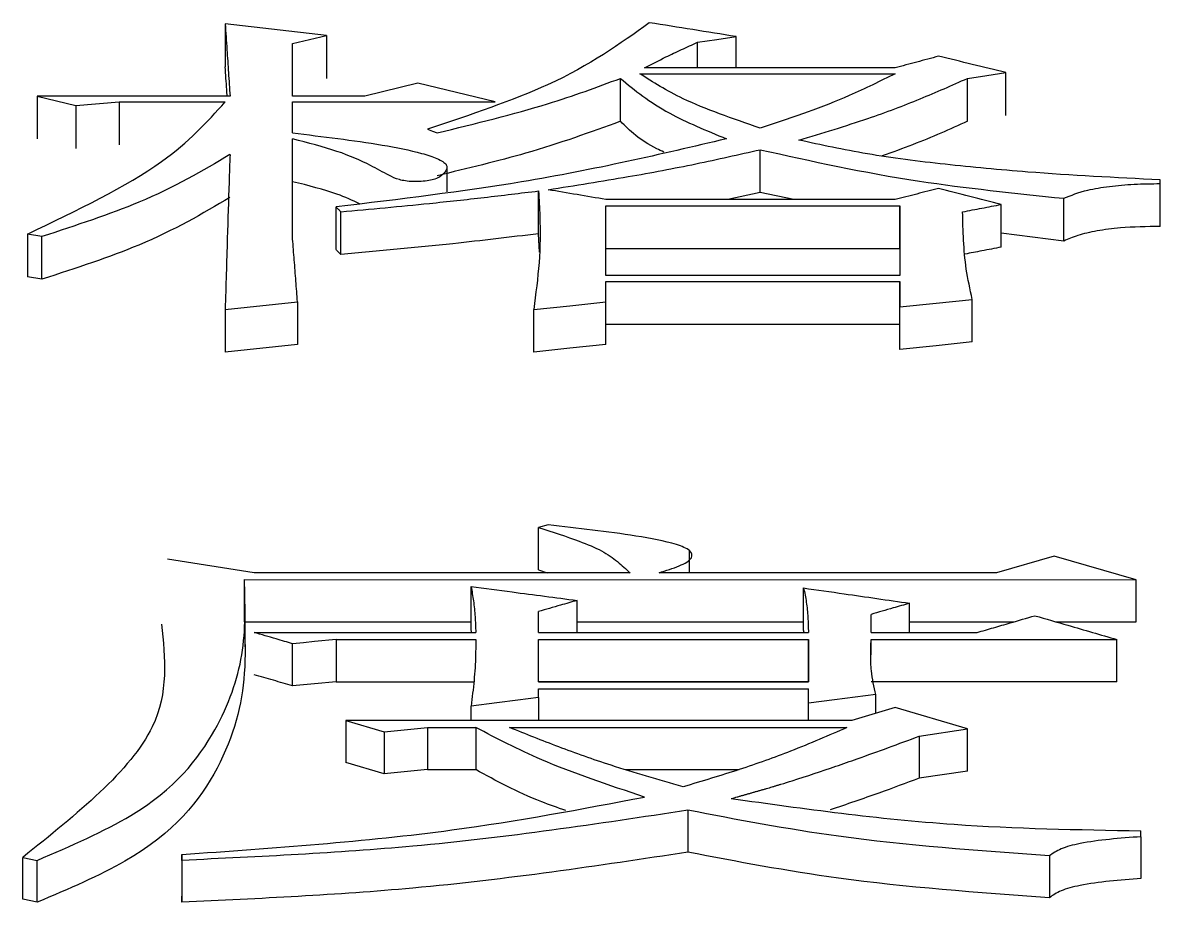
# Model space of a CAD drawing. Header units: millimetres. Extents: x 6533 to 7793, y 6972 to 7863.
# Drawn here: x 6879.183 to 6881.736, y 7321.967 to 7323.942 of the extents above; entities that cross this region are included whole.
import ezdxf

# ---------------------------------------------------------------- set-up
doc = ezdxf.new("R2010")
doc.units = ezdxf.units.MM

msp = doc.modelspace()

# ---------------------------------------------------------------- linework, layer by layer
at = {"color": 7, "linetype": 'Continuous', "lineweight": 25}
for p, q in [((6879.8642, 7323.9135), (6879.637, 7323.9393)), ((6879.637, 7323.9393), (6879.637, 7323.8428)), ((6879.7885, 7323.8953), (6879.8642, 7323.9135)), ((6879.7885, 7323.7773), (6879.7885, 7323.8953)), ((6880.6971, 7323.8406), (6880.6971, 7323.8979)), ((6880.5673, 7323.8274), (6881.1407, 7323.8274)), ((6881.1407, 7323.8405), (6880.5782, 7323.8406)), ((6880.0697, 7323.8064), (6879.9508, 7323.7773)), ((6880.2428, 7323.764), (6880.0697, 7323.8064)), ((6880.5241, 7323.7206), (6880.5241, 7323.8169)), ((6879.2152, 7323.7773), (6879.3017, 7323.7561)), ((6879.6479, 7323.7773), (6879.2152, 7323.7773)), ((6879.9508, 7323.7773), (6879.7885, 7323.7773)), ((6879.3017, 7323.7561), (6879.3991, 7323.7641)), ((6879.3991, 7323.7641), (6879.637, 7323.764)), ((6879.7885, 7323.764), (6880.2428, 7323.764)), ((6879.7885, 7323.6946), (6879.7885, 7323.764)), ((6879.7885, 7323.4563), (6879.7885, 7323.6811)), ((6880.1349, 7323.5621), (6880.1349, 7323.6195)), ((6881.7356, 7323.5807), (6881.7356, 7323.5889)), ((6881.7356, 7323.4847), (6881.7356, 7323.5807)), ((6881.1407, 7323.545), (6880.4916, 7323.545)), ((6880.8378, 7323.5607), (6880.7653, 7323.545)), ((6880.9133, 7323.545), (6880.8378, 7323.5607)), ((6879.8858, 7323.4325), (6879.8858, 7323.5285)), ((6880.4916, 7323.5312), (6881.1515, 7323.5312)), ((6880.4916, 7323.3748), (6880.4916, 7323.5312)), ((6881.1515, 7323.5312), (6881.1515, 7323.3748)), ((6879.2259, 7323.4619), (6879.1935, 7323.4675)), ((6879.1935, 7323.4675), (6879.1935, 7323.3716)), ((6880.3422, 7323.4271), (6880.3402, 7323.4682)), ((6881.5193, 7323.4518), (6881.3786, 7323.4696)), ((6879.2259, 7323.366), (6879.2259, 7323.4619)), ((6880.4916, 7323.4353), (6881.1515, 7323.4353)), ((6879.2259, 7323.366), (6879.1936, 7323.3716)), ((6881.1515, 7323.3748), (6880.4916, 7323.3748)), ((6880.4916, 7323.3607), (6881.1515, 7323.3607)), ((6880.4916, 7323.3152), (6880.4916, 7323.3607)), ((6881.1515, 7323.3607), (6881.1515, 7323.3038)), ((6879.6371, 7323.2981), (6879.7993, 7323.3153)), ((6879.7993, 7323.3153), (6879.7993, 7323.2196)), ((6880.3294, 7323.2025), (6880.3294, 7323.2981)), ((6881.1515, 7323.2082), (6881.1515, 7323.3038)), ((6880.4916, 7323.265), (6881.1515, 7323.265)), ((6881.1515, 7323.2082), (6881.1515, 7323.265)), ((6879.7993, 7323.2196), (6879.6371, 7323.2025)), ((6880.3618, 7322.8147), (6880.3402, 7322.8086)), ((6880.679, 7322.7071), (6880.679, 7322.7569)), ((6879.702, 7322.7071), (6879.5073, 7322.738)), ((6881.4977, 7322.7442), (6881.3679, 7322.7071)), ((6881.6816, 7322.6916), (6881.4977, 7322.7442)), ((6880.5457, 7322.7071), (6879.702, 7322.7071)), ((6880.3402, 7322.7136), (6880.3594, 7322.7071)), ((6881.3679, 7322.7071), (6880.6107, 7322.7071)), ((6879.6803, 7322.6917), (6881.6816, 7322.6916)), ((6879.6803, 7322.5968), (6879.6803, 7322.6917)), ((6879.6821, 7322.5406), (6879.6821, 7322.6363)), ((6880.3402, 7322.573), (6880.3402, 7322.62)), ((6881.0866, 7322.573), (6881.0866, 7322.6138)), ((6879.6821, 7322.5968), (6880.1888, 7322.5968)), ((6879.702, 7322.573), (6880.1996, 7322.573)), ((6880.1902, 7322.573), (6880.1888, 7322.5813)), ((6880.3402, 7322.573), (6880.946, 7322.573)), ((6880.4268, 7322.5968), (6880.9352, 7322.5968)), ((6880.9362, 7322.573), (6880.9352, 7322.5782)), ((6881.0866, 7322.573), (6881.3246, 7322.573)), ((6881.1732, 7322.5968), (6881.4065, 7322.5968)), ((6881.5023, 7322.5968), (6881.6816, 7322.5968)), ((6879.8859, 7322.5573), (6880.1996, 7322.5573)), ((6879.8859, 7322.5573), (6879.8859, 7322.4626)), ((6880.3402, 7322.5573), (6880.946, 7322.5573)), ((6880.3402, 7322.4622), (6880.3402, 7322.5573)), ((6880.946, 7322.4622), (6880.946, 7322.5573)), ((6880.946, 7322.5573), (6880.946, 7322.4626)), ((6881.0866, 7322.5573), (6881.6383, 7322.5573)), ((6881.0866, 7322.5227), (6881.0866, 7322.5573)), ((6879.8859, 7322.4626), (6880.1953, 7322.4626)), ((6880.946, 7322.4626), (6880.3402, 7322.4626)), ((6880.3402, 7322.4622), (6880.946, 7322.4622)), ((6880.3402, 7322.4463), (6880.946, 7322.4463)), ((6880.3402, 7322.4271), (6880.3402, 7322.4463)), ((6880.946, 7322.4143), (6880.946, 7322.4463)), ((6881.6383, 7322.4626), (6881.0866, 7322.4626)), ((6880.3402, 7322.4271), (6880.3402, 7322.3758)), ((6881.0974, 7322.3919), (6881.0974, 7322.4335)), ((6880.1888, 7322.3758), (6880.1888, 7322.4079)), ((6880.946, 7322.3758), (6880.946, 7322.4143)), ((6881.1407, 7322.4047), (6881.0434, 7322.3758)), ((6881.303, 7322.3565), (6881.1407, 7322.4047)), ((6879.9075, 7322.3758), (6879.9941, 7322.35)), ((6881.0434, 7322.3758), (6879.9075, 7322.3758)), ((6879.9941, 7322.35), (6880.0914, 7322.3597)), ((6880.0914, 7322.3597), (6880.1997, 7322.3597)), ((6880.0914, 7322.3597), (6880.0914, 7322.2653)), ((6880.1997, 7322.3597), (6880.1997, 7322.2653)), ((6880.2753, 7322.3597), (6881.0325, 7322.3597)), ((6881.1948, 7322.3403), (6881.303, 7322.3565)), ((6881.1948, 7322.3403), (6881.1948, 7322.2459)), ((6879.9941, 7322.2556), (6879.9075, 7322.2814)), ((6880.0914, 7322.2653), (6879.9941, 7322.2556)), ((6880.0914, 7322.2653), (6880.1997, 7322.2653)), ((6880.5354, 7322.2653), (6880.7904, 7322.2653)), ((6881.303, 7322.262), (6881.1948, 7322.2459)), ((6880.6756, 7322.1741), (6880.6756, 7322.0799)), ((6881.6924, 7322.1146), (6881.6924, 7322.1279)), ((6881.6924, 7322.1146), (6881.6924, 7322.0205)), ((6879.1828, 7322.0682), (6879.2152, 7322.0615)), ((6879.1828, 7321.9741), (6879.1828, 7322.0682)), ((6879.5398, 7322.0615), (6879.5398, 7322.0748)), ((6879.5398, 7322.0748), (6879.5398, 7321.9808)), ((6879.2153, 7321.9675), (6879.2153, 7322.0615)), ((6879.5398, 7322.0615), (6879.5398, 7321.9675)), ((6879.2152, 7321.9675), (6879.1828, 7321.9741)), ((6879.5398, 7321.9675), (6879.5398, 7321.9808))]:
    msp.add_line(p, q, dxfattribs=at)
at = {"color": 7, "linetype": 'Continuous', "lineweight": 25, "flags": 128}
for points in [[(6879.8642, 7323.9135), (6879.8642, 7323.8595), (6879.8642, 7323.817)], [(6880.6971, 7323.8979), (6880.7404, 7323.9044), (6880.7837, 7323.9109)], [(6880.7837, 7323.8406), (6880.7837, 7323.8684), (6880.7837, 7323.9109)], [(6881.3029, 7323.8169), (6881.3462, 7323.8235), (6881.3894, 7323.8301)], [(6881.3894, 7323.7337), (6881.3894, 7323.7877), (6881.3894, 7323.8301)], [(6881.3029, 7323.7206), (6881.3029, 7323.7745), (6881.3029, 7323.8169)], [(6879.2152, 7323.7773), (6879.2152, 7323.7234), (6879.2152, 7323.681)], [(6879.3017, 7323.7561), (6879.3017, 7323.7022), (6879.3017, 7323.6598)], [(6879.3991, 7323.7641), (6879.3991, 7323.7102), (6879.3991, 7323.6678)], [(6880.0914, 7323.7026), (6880.1022, 7323.6986), (6880.113, 7323.6946)], [(6880.8378, 7323.5607), (6880.8378, 7323.5858), (6880.8378, 7323.6108), (6880.8378, 7323.6569)], [(6880.3402, 7323.4682), (6880.3402, 7323.522), (6880.3402, 7323.5642)], [(6881.5193, 7323.4518), (6881.5193, 7323.4785), (6881.5193, 7323.5052), (6881.5193, 7323.5477)], [(6879.8967, 7323.4215), (6879.8967, 7323.4752), (6879.8967, 7323.5174)], [(6881.1515, 7323.4353), (6881.1515, 7323.489), (6881.1515, 7323.5312)], [(6881.3786, 7323.438), (6881.3786, 7323.4917), (6881.3786, 7323.534)], [(6881.1515, 7323.265), (6881.1515, 7323.3186), (6881.1515, 7323.3607)], [(6880.3294, 7323.2981), (6880.4105, 7323.3067), (6880.4916, 7323.3152)], [(6880.4916, 7323.2196), (6880.4916, 7323.2732), (6880.4916, 7323.3152)], [(6881.1515, 7323.3038), (6881.2326, 7323.3124), (6881.3138, 7323.3209)], [(6881.3138, 7323.2253), (6881.3138, 7323.2788), (6881.3138, 7323.3209)], [(6879.6371, 7323.2981), (6879.6371, 7323.2446), (6879.6371, 7323.2025)], [(6880.4916, 7323.2196), (6880.4105, 7323.211), (6880.3294, 7323.2025)], [(6881.3138, 7323.2253), (6881.2326, 7323.2167), (6881.1515, 7323.2082)], [(6880.3402, 7322.7136), (6880.3402, 7322.7468), (6880.3402, 7322.7777), (6880.3402, 7322.8086)], [(6880.1888, 7322.5813), (6880.1888, 7322.6344), (6880.1888, 7322.6761)], [(6881.6816, 7322.5968), (6881.6816, 7322.6499), (6881.6816, 7322.6916)], [(6880.9352, 7322.5782), (6880.9352, 7322.6313), (6880.9352, 7322.673)], [(6880.4268, 7322.573), (6880.4268, 7322.6033), (6880.4268, 7322.645)], [(6881.1732, 7322.573), (6881.1732, 7322.5971), (6881.1732, 7322.6388)], [(6879.8859, 7322.5573), (6879.8372, 7322.5526), (6879.8129, 7322.5502), (6879.7885, 7322.5478)], [(6879.7885, 7322.4532), (6879.7885, 7322.5062), (6879.7885, 7322.5478)], [(6881.6383, 7322.4626), (6881.6383, 7322.5156), (6881.6383, 7322.5573)], [(6879.8859, 7322.4626), (6879.8372, 7322.4579), (6879.7885, 7322.4532)], [(6880.946, 7322.3758), (6880.946, 7322.4047), (6880.946, 7322.4463)], [(6880.3402, 7322.4271), (6880.2936, 7322.4212), (6880.247, 7322.4153), (6880.1888, 7322.4079)], [(6881.0974, 7322.4335), (6881.0508, 7322.4276), (6881.0042, 7322.4217), (6880.946, 7322.4143)], [(6879.9075, 7322.3758), (6879.9075, 7322.3229), (6879.9075, 7322.2814)], [(6879.9941, 7322.35), (6879.9941, 7322.2972), (6879.9941, 7322.2556)], [(6881.303, 7322.262), (6881.303, 7322.3149), (6881.303, 7322.3565)], [(6881.4869, 7322.0715), (6881.4869, 7322.0453), (6881.4869, 7322.0191), (6881.4869, 7321.9774)]]:
    msp.add_lwpolyline(points, dxfattribs=at)
at = {"color": 7, "linetype": 'Continuous', "lineweight": 25}
for points, knots in [([(6879.637, 7323.9393), (6879.6383, 7323.92), (6879.6408, 7323.8837), (6879.6444, 7323.8297), (6879.6467, 7323.7948), (6879.6479, 7323.7773)], [0, 0, 0, 0, 0.360863, 0.680431, 1, 1, 1, 1]), ([(6880.5889, 7323.9419), (6880.5229, 7323.8942), (6880.4042, 7323.8083), (6880.1875, 7323.7352), (6880.0913, 7323.7027)], [0, 0, 0, 0, 0.555743, 1, 1, 1, 1]), ([(6880.7837, 7323.9109), (6880.7512, 7323.9161), (6880.6863, 7323.9264), (6880.6214, 7323.9367), (6880.589, 7323.9419)], [0, 0, 0, 0, 0.500001, 1, 1, 1, 1]), ([(6880.5782, 7323.8406), (6880.5939, 7323.8488), (6880.6205, 7323.8626), (6880.6611, 7323.8816), (6880.6851, 7323.8925), (6880.6971, 7323.8979)], [0, 0, 0, 0, 0.420893, 0.710402, 1, 1, 1, 1]), ([(6881.238, 7323.8667), (6881.2218, 7323.8623), (6881.1893, 7323.8536), (6881.1569, 7323.8449), (6881.1407, 7323.8405)], [0, 0, 0, 0, 0.500001, 1, 1, 1, 1]), ([(6881.3894, 7323.8301), (6881.3642, 7323.8362), (6881.3137, 7323.8484), (6881.2632, 7323.8606), (6881.238, 7323.8667)], [0, 0, 0, 0, 0.500001, 1, 1, 1, 1]), ([(6879.6415, 7323.7773), (6879.6412, 7323.7821), (6879.6397, 7323.8041), (6879.6382, 7323.8258), (6879.637, 7323.8428)], [0, 0, 0, 0, 0.217429, 1, 1, 1, 1]), ([(6880.8378, 7323.7053), (6880.776, 7323.7267), (6880.6662, 7323.7646), (6880.5974, 7323.8083), (6880.5673, 7323.8274)], [0, 0, 0, 0, 0.563444, 1, 1, 1, 1]), ([(6881.1407, 7323.8274), (6881.1073, 7323.8109), (6881.0475, 7323.7812), (6880.9454, 7323.7404), (6880.8737, 7323.717), (6880.8378, 7323.7053)], [0, 0, 0, 0, 0.385333, 0.691685, 1, 1, 1, 1]), ([(6880.113, 7323.6946), (6880.199, 7323.7156), (6880.3517, 7323.7529), (6880.4717, 7323.7974), (6880.5241, 7323.8169)], [0, 0, 0, 0, 0.56336, 1, 1, 1, 1]), ([(6880.5241, 7323.8169), (6880.5563, 7323.7904), (6880.6143, 7323.7426), (6880.7167, 7323.7), (6880.7621, 7323.6812)], [0, 0, 0, 0, 0.556662, 1, 1, 1, 1]), ([(6880.9244, 7323.6785), (6880.9774, 7323.6944), (6881.0755, 7323.7237), (6881.1988, 7323.7708), (6881.2682, 7323.8015), (6881.3029, 7323.8169)], [0, 0, 0, 0, 0.37017, 0.684341, 1, 1, 1, 1]), ([(6879.1935, 7323.4675), (6879.3049, 7323.5209), (6879.5028, 7323.6159), (6879.5962, 7323.719), (6879.637, 7323.764)], [0, 0, 0, 0, 0.562636, 1, 1, 1, 1]), ([(6880.5241, 7323.7206), (6880.4564, 7323.6959), (6880.3349, 7323.6516), (6880.1812, 7323.6148), (6880.113, 7323.5984)], [0, 0, 0, 0, 0.55642, 1, 1, 1, 1]), ([(6880.6214, 7323.6516), (6880.6162, 7323.6541), (6880.5698, 7323.6755), (6880.5456, 7323.6994), (6880.5241, 7323.7206)], [0, 0, 0, 0, 0.112995, 1, 1, 1, 1]), ([(6881.3029, 7323.7206), (6881.2634, 7323.7028), (6881.2043, 7323.6762), (6881.1348, 7323.6513), (6881.1118, 7323.643)], [0, 0, 0, 0, 0.669316, 1, 1, 1, 1]), ([(6879.7885, 7323.6946), (6879.8222, 7323.6904), (6879.9236, 7323.6779), (6880.0415, 7323.6607), (6880.1145, 7323.6374), (6880.1373, 7323.6238), (6880.1336, 7323.6094), (6880.1243, 7323.5984), (6880.1094, 7323.591), (6880.0949, 7323.5872), (6880.0776, 7323.5853), (6880.059, 7323.585), (6880.0414, 7323.5864), (6880.0213, 7323.5909), (6879.9972, 7323.6032), (6879.9571, 7323.6253), (6879.8917, 7323.6547), (6879.8233, 7323.6722), (6879.7885, 7323.6812)], [0, 0, 0, 0, 0.104455, 0.314538, 0.365413, 0.416689, 0.461691, 0.509286, 0.529557, 0.546773, 0.564037, 0.580954, 0.598429, 0.614262, 0.652197, 0.737834, 0.86664, 1, 1, 1, 1]), ([(6880.7621, 7323.6812), (6880.6143, 7323.6465), (6880.3483, 7323.5842), (6880.0282, 7323.5456), (6879.8858, 7323.5285)], [0, 0, 0, 0, 0.555385, 1, 1, 1, 1]), ([(6881.7356, 7323.5889), (6881.6357, 7323.5941), (6881.4716, 7323.6026), (6881.2522, 7323.6231), (6881.0752, 7323.6456), (6880.9744, 7323.6676), (6880.9244, 7323.6785)], [0, 0, 0, 0, 0.344082, 0.565383, 0.784584, 1, 1, 1, 1]), ([(6879.6478, 7323.646), (6879.5858, 7323.6093), (6879.4743, 7323.5431), (6879.3023, 7323.4869), (6879.2259, 7323.4619)], [0, 0, 0, 0, 0.556097, 1, 1, 1, 1]), ([(6879.6479, 7323.646), (6879.6472, 7323.6254), (6879.6452, 7323.5634), (6879.6415, 7323.4483), (6879.6386, 7323.3516), (6879.6371, 7323.2981)], [0, 0, 0, 0, 0.182547, 0.547641, 1, 1, 1, 1]), ([(6880.3618, 7323.567), (6880.4222, 7323.5766), (6880.5358, 7323.5946), (6880.6952, 7323.6246), (6880.7902, 7323.6461), (6880.8378, 7323.6569)], [0, 0, 0, 0, 0.361618, 0.679963, 1, 1, 1, 1]), ([(6880.8378, 7323.6569), (6880.9528, 7323.6313), (6881.1599, 7323.5851), (6881.4086, 7323.5593), (6881.5193, 7323.5477)], [0, 0, 0, 0, 0.554843, 1, 1, 1, 1]), ([(6879.9387, 7323.5356), (6879.9227, 7323.543), (6879.8822, 7323.5617), (6879.8238, 7323.5762), (6879.7885, 7323.585)], [0, 0, 0, 0, 0.395631, 1, 1, 1, 1]), ([(6881.238, 7323.5697), (6881.2218, 7323.5656), (6881.1893, 7323.5574), (6881.1569, 7323.5491), (6881.1407, 7323.545)], [0, 0, 0, 0, 0.500001, 1, 1, 1, 1]), ([(6881.3786, 7323.534), (6881.3552, 7323.5399), (6881.3083, 7323.5519), (6881.2615, 7323.5638), (6881.238, 7323.5697)], [0, 0, 0, 0, 0.500001, 1, 1, 1, 1]), ([(6881.5193, 7323.5477), (6881.5355, 7323.5544), (6881.5625, 7323.5655), (6881.621, 7323.5752), (6881.6769, 7323.58), (6881.716, 7323.5805), (6881.7356, 7323.5807)], [0, 0, 0, 0, 0.328374, 0.548346, 0.773135, 1, 1, 1, 1]), ([(6879.6478, 7323.5499), (6879.5858, 7323.5132), (6879.4743, 7323.4472), (6879.3023, 7323.391), (6879.2259, 7323.366)], [0, 0, 0, 0, 0.5560424, 1, 1, 1, 1]), ([(6879.8967, 7323.5174), (6879.9632, 7323.5235), (6880.0716, 7323.5334), (6880.2188, 7323.5496), (6880.2997, 7323.5594), (6880.3402, 7323.5642)], [0, 0, 0, 0, 0.442714, 0.721209, 1, 1, 1, 1]), ([(6880.3402, 7323.5642), (6880.3414, 7323.5454), (6880.3446, 7323.4923), (6880.3435, 7323.4039), (6880.3341, 7323.3334), (6880.3294, 7323.2981)], [0, 0, 0, 0, 0.2166413, 0.6081517, 1, 1, 1, 1]), ([(6880.4916, 7323.545), (6880.47, 7323.5487), (6880.4267, 7323.556), (6880.3835, 7323.5633), (6880.3618, 7323.567)], [0, 0, 0, 0, 0.500001, 1, 1, 1, 1]), ([(6879.8859, 7323.5285), (6879.8877, 7323.5266), (6879.8913, 7323.5229), (6879.8949, 7323.5193), (6879.8967, 7323.5174)], [0, 0, 0, 0, 0.5000028, 1, 1, 1, 1]), ([(6881.2921, 7323.5174), (6881.3065, 7323.5202), (6881.3354, 7323.5257), (6881.3642, 7323.5312), (6881.3786, 7323.534)], [0, 0, 0, 0, 0.5000023, 1, 1, 1, 1]), ([(6881.3138, 7323.3209), (6881.3087, 7323.3437), (6881.299, 7323.3881), (6881.2936, 7323.4537), (6881.2926, 7323.4961), (6881.2921, 7323.5174)], [0, 0, 0, 0, 0.343687, 0.671772, 1, 1, 1, 1]), ([(6880.3402, 7323.4682), (6880.2766, 7323.4605), (6880.1722, 7323.4479), (6880.023, 7323.4333), (6879.9388, 7323.4254), (6879.8967, 7323.4215)], [0, 0, 0, 0, 0.438491, 0.719172, 1, 1, 1, 1]), ([(6881.7356, 7323.4847), (6881.7053, 7323.4841), (6881.6556, 7323.4832), (6881.5929, 7323.4751), (6881.549, 7323.4649), (6881.5291, 7323.4561), (6881.5193, 7323.4518)], [0, 0, 0, 0, 0.348919, 0.571355, 0.788309, 1, 1, 1, 1]), ([(6879.7993, 7323.3153), (6879.7981, 7323.3309), (6879.7958, 7323.3624), (6879.7921, 7323.4094), (6879.7897, 7323.4407), (6879.7885, 7323.4563)], [0, 0, 0, 0, 0.329553, 0.664776, 1, 1, 1, 1]), ([(6881.3786, 7323.438), (6881.3642, 7323.4353), (6881.3371, 7323.4301), (6881.3099, 7323.4249), (6881.2972, 7323.4224)], [0, 0, 0, 0, 0.5311121, 1, 1, 1, 1]), ([(6880.3402, 7322.8086), (6880.3716, 7322.7986), (6880.4229, 7322.7823), (6880.4843, 7322.7568), (6880.5183, 7322.7322), (6880.5366, 7322.7155), (6880.5457, 7322.7071)], [0, 0, 0, 0, 0.345509, 0.566176, 0.783683, 1, 1, 1, 1]), ([(6880.6107, 7322.7071), (6880.6265, 7322.712), (6880.6577, 7322.7216), (6880.6879, 7322.739), (6880.6837, 7322.7576), (6880.6391, 7322.7759), (6880.5293, 7322.7957), (6880.4285, 7322.8071), (6880.3618, 7322.8147)], [0, 0, 0, 0, 0.119334, 0.235111, 0.326467, 0.420991, 0.617682, 1, 1, 1, 1]), ([(6879.2153, 7322.0615), (6879.2908, 7322.0942), (6879.4922, 7322.1812), (6879.6222, 7322.3456), (6879.6853, 7322.5242), (6879.682, 7322.6356), (6879.6803, 7322.6917)], [0, 0, 0, 0, 0.180535, 0.481186, 0.738841, 1, 1, 1, 1]), ([(6880.1888, 7322.6761), (6880.1908, 7322.6654), (6880.1949, 7322.6429), (6880.1982, 7322.6085), (6880.1991, 7322.5849), (6880.1996, 7322.573)], [0, 0, 0, 0, 0.314831, 0.657355, 1, 1, 1, 1]), ([(6880.1888, 7322.6761), (6880.2196, 7322.6721), (6880.2747, 7322.6649), (6880.354, 7322.6546), (6880.4025, 7322.6482), (6880.4268, 7322.645)], [0, 0, 0, 0, 0.388596, 0.694298, 1, 1, 1, 1]), ([(6880.9352, 7322.673), (6880.9374, 7322.6624), (6880.942, 7322.6405), (6880.945, 7322.6071), (6880.9456, 7322.5844), (6880.946, 7322.573)], [0, 0, 0, 0, 0.32175, 0.660795, 1, 1, 1, 1]), ([(6880.9352, 7322.673), (6880.9655, 7322.6687), (6881.0204, 7322.6608), (6881.0997, 7322.6494), (6881.1487, 7322.6423), (6881.1732, 7322.6388)], [0, 0, 0, 0, 0.382821, 0.69141, 1, 1, 1, 1]), ([(6880.4268, 7322.645), (6880.4144, 7322.6415), (6880.3938, 7322.6355), (6880.365, 7322.6272), (6880.3485, 7322.6224), (6880.3402, 7322.62)], [0, 0, 0, 0, 0.4283649, 0.7141826, 1, 1, 1, 1]), ([(6881.1732, 7322.6388), (6881.1608, 7322.6352), (6881.1402, 7322.6293), (6881.1114, 7322.6209), (6881.0949, 7322.6162), (6881.0866, 7322.6138)], [0, 0, 0, 0, 0.428365, 0.714183, 1, 1, 1, 1]), ([(6881.3246, 7322.573), (6881.337, 7322.5766), (6881.3617, 7322.5838), (6881.4049, 7322.5963), (6881.4359, 7322.6053), (6881.4544, 7322.6107)], [0, 0, 0, 0, 0.285577, 0.571153, 1, 1, 1, 1]), ([(6881.4544, 7322.6107), (6881.4791, 7322.6035), (6881.5221, 7322.591), (6881.5834, 7322.5732), (6881.62, 7322.5626), (6881.6383, 7322.5573)], [0, 0, 0, 0, 0.403163, 0.701581, 1, 1, 1, 1]), ([(6879.4942, 7322.5921), (6879.5021, 7322.515), (6879.5204, 7322.3385), (6879.3044, 7322.1656), (6879.1828, 7322.0682)], [0, 0, 0, 0, 0.436871, 1, 1, 1, 1]), ([(6879.6803, 7322.5968), (6879.6815, 7322.5584), (6879.685, 7322.4503), (6879.6381, 7322.2692), (6879.4937, 7322.0861), (6879.2854, 7321.9973), (6879.2153, 7321.9675)], [0, 0, 0, 0, 0.179534, 0.505448, 0.833515, 1, 1, 1, 1]), ([(6879.7885, 7322.5478), (6879.7762, 7322.5514), (6879.7556, 7322.5574), (6879.7267, 7322.5658), (6879.7102, 7322.5706), (6879.702, 7322.573)], [0, 0, 0, 0, 0.42836, 0.71418, 1, 1, 1, 1]), ([(6880.1996, 7322.5573), (6880.1995, 7322.5457), (6880.1991, 7322.5152), (6880.1963, 7322.4654), (6880.1913, 7322.4271), (6880.1888, 7322.4079)], [0, 0, 0, 0, 0.234829, 0.617337, 1, 1, 1, 1]), ([(6881.0974, 7322.4335), (6881.0933, 7322.4514), (6881.0865, 7322.481), (6881.0857, 7322.5222), (6881.0863, 7322.5456), (6881.0866, 7322.5573)], [0, 0, 0, 0, 0.430957, 0.715413, 1, 1, 1, 1]), ([(6879.7885, 7322.4532), (6879.7741, 7322.4574), (6879.7453, 7322.4658), (6879.7164, 7322.4741), (6879.702, 7322.4783)], [0, 0, 0, 0, 0.499999, 1, 1, 1, 1]), ([(6880.5782, 7322.2037), (6880.4975, 7322.2306), (6880.3543, 7322.2785), (6880.2467, 7322.335), (6880.1997, 7322.3597)], [0, 0, 0, 0, 0.5632901, 1, 1, 1, 1]), ([(6880.6648, 7322.2265), (6880.6099, 7322.2423), (6880.5118, 7322.2705), (6880.3844, 7322.316), (6880.3117, 7322.3451), (6880.2753, 7322.3597)], [0, 0, 0, 0, 0.387466, 0.693166, 1, 1, 1, 1]), ([(6881.0325, 7322.3597), (6880.9913, 7322.3418), (6880.9156, 7322.309), (6880.7921, 7322.2646), (6880.7073, 7322.2393), (6880.6648, 7322.2265)], [0, 0, 0, 0, 0.374499, 0.686278, 1, 1, 1, 1]), ([(6880.773, 7322.2004), (6880.7774, 7322.2016), (6880.784, 7322.2034), (6880.7928, 7322.2059), (6880.7994, 7322.2078), (6880.806, 7322.2096), (6880.8126, 7322.2115), (6880.8192, 7322.2134), (6880.8258, 7322.2153), (6880.8324, 7322.2171), (6880.8389, 7322.219), (6880.8455, 7322.2209), (6880.8542, 7322.2234), (6880.8628, 7322.226), (6880.8714, 7322.2285), (6880.8778, 7322.2305), (6880.8906, 7322.2343), (6880.9349, 7322.2481), (6880.9915, 7322.2672), (6881.0873, 7322.3004), (6881.1487, 7322.3232), (6881.1948, 7322.3403)], [0, 0, 0, 0, 0.0289044, 0.0433847, 0.0578649, 0.0723452, 0.0868255, 0.1013058, 0.1157861, 0.1302664, 0.1447467, 0.159227, 0.1737073, 0.2026681, 0.2171484, 0.2316287, 0.246109, 0.3040332, 0.5357914, 0.6516367, 1, 1, 1, 1]), ([(6880.4014, 7322.1735), (6880.383, 7322.1799), (6880.3039, 7322.2076), (6880.245, 7322.2402), (6880.1997, 7322.2653)], [0, 0, 0, 0, 0.231558, 1, 1, 1, 1]), ([(6881.1948, 7322.2459), (6881.1649, 7322.2348), (6881.1, 7322.2106), (6881.0316, 7322.1872), (6880.9948, 7322.1747)], [0, 0, 0, 0, 0.461513, 1, 1, 1, 1]), ([(6879.5397, 7322.0748), (6879.7461, 7322.0893), (6880.112, 7322.1151), (6880.4366, 7322.1767), (6880.5782, 7322.2037)], [0, 0, 0, 0, 0.563872, 1, 1, 1, 1]), ([(6880.773, 7322.2004), (6880.9373, 7322.1774), (6881.2325, 7322.1362), (6881.5511, 7322.1304), (6881.6924, 7322.1279)], [0, 0, 0, 0, 0.55643, 1, 1, 1, 1]), ([(6880.6756, 7322.1741), (6880.4729, 7322.1433), (6880.1091, 7322.0881), (6879.7145, 7322.0697), (6879.5398, 7322.0615)], [0, 0, 0, 0, 0.557128, 1, 1, 1, 1]), ([(6881.4869, 7322.0715), (6881.3257, 7322.0833), (6881.0398, 7322.1042), (6880.7863, 7322.1528), (6880.6756, 7322.1741)], [0, 0, 0, 0, 0.5636828, 1, 1, 1, 1]), ([(6881.6924, 7322.1146), (6881.6448, 7322.1111), (6881.5791, 7322.1062), (6881.51, 7322.0883), (6881.4945, 7322.077), (6881.4869, 7322.0715)], [0, 0, 0, 0, 0.571287, 0.789427, 1, 1, 1, 1]), ([(6880.6756, 7322.0799), (6880.4729, 7322.0492), (6880.109, 7321.9941), (6879.7145, 7321.9756), (6879.5398, 7321.9675)], [0, 0, 0, 0, 0.557096, 1, 1, 1, 1]), ([(6881.4869, 7321.9774), (6881.3257, 7321.9892), (6881.0399, 7322.0101), (6880.7863, 7322.0587), (6880.6756, 7322.0799)], [0, 0, 0, 0, 0.563727, 1, 1, 1, 1]), ([(6881.6924, 7322.0205), (6881.6448, 7322.017), (6881.5791, 7322.0121), (6881.51, 7321.9942), (6881.4945, 7321.983), (6881.4869, 7321.9774)], [0, 0, 0, 0, 0.571439, 0.789549, 1, 1, 1, 1])]:
    msp.add_open_spline(points, degree=3, knots=knots, dxfattribs=at)
msp.add_open_spline([(6879.8967, 7323.4215), (6879.8949, 7323.4233), (6879.8913, 7323.427), (6879.8877, 7323.4307), (6879.8859, 7323.4325)], degree=3, dxfattribs=at)

doc.saveas('drawing.dxf')
